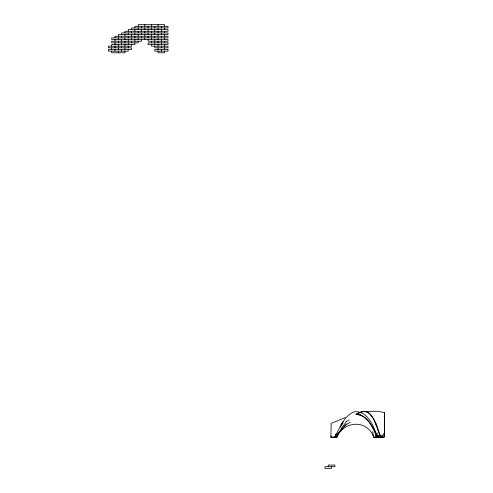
<?xml version="1.0" encoding="UTF-8"?>
<svg xmlns="http://www.w3.org/2000/svg" width="493" height="493" viewBox="0 0 493 493"><rect width="100%" height="100%" fill="white"/><g stroke="black" fill="none" stroke-linecap="round" stroke-linejoin="round"><path stroke-width="0.74" d="M366.952 411.427L377.256 411.224L384.528 412.573L384.46 432.571L382.851 435.652L381.305 437.285L380.011 436.243L378.427 435.75L377.336 437.162L378.445 435.399L378.427 435.75M384.589 432.527L384.614 436.367L383.85 437.291L384.589 432.527L384.534 412.61M372.726 431.652L373.694 437.26L375.204 437.303L375.463 435.116M381.206 437.285L381.853 435.097M330.92 423.992L331.185 423.604L330.92 437.303L335.012 437.285L335.382 436.071M335.573 435.461L336.195 433.797M336.14 433.815L334.901 437.26L333.995 437.303L335.191 436.613L334.051 437.303L334.944 437.285C339.615 427.924 343.713 416.246 354.048 411.846C367.556 410.065 374.107 426.802 377.305 437.186L377.065 432.78M337.884 433.513L338.371 432.367M337.637 434.093L336.152 437.297L330.92 437.303L334.901 437.26L335.856 435.122L334.051 437.303M337.181 435.904L335.961 437.303L336.645 437.285L340.885 429.298L346.228 421.774M337.834 435.288L336.916 437.291L335.961 437.303M340.293 427.252L343.202 422.84M341.014 424.713L343.036 421.712M337.452 435.578C345.901 420.393 367.519 419.968 373.805 437.297L384.01 437.297M339.819 431.973L343.159 427.696L346.85 424.22M341.859 428.799L342.641 427.813M375.204 437.303L376.991 436.909C372.8 427.745 368.074 415.069 356.451 414.046L361.394 411.889L364.925 411.538A14.531 10.612 90 0 1 369.799 413.763C376.122 420.03 377.589 429.224 381.003 437.112M381.335 437.285L382.143 436.404M333.434 437.303L334.513 437.297L335.289 436.533M343.886 426.451L346.622 424.153L350.35 422.291M346.074 421.681L349.155 419.808M331.955 423.049L345.42 417.509M380.386 436.57L378.895 432.916A28.791 20.86 90 0 1 376.997 427.302L373.25 418.495L369.602 413.806A14.507 10.513 -90 0 0 364.758 411.538L361.246 411.889L355.7 414.379C367.495 414.958 372.751 427.53 377.244 436.613L378.538 437.303L383.807 437.254M334.513 437.297L334.944 437.285M336.645 437.285L335.012 437.285M379.696 437.303L376.991 436.909L378.174 437.303L376.677 437.285M357.074 414.169L360.962 415.032M373.608 436.767L374.403 437.297M330.92 435.892L331.475 437.297M375.426 422.421L376.214 424.707M378.156 435.535L378.538 437.303M382.321 436.083L382.42 437.303M331.567 466.692L331.567 468.35L324.949 468.35L324.949 466.692L334.883 466.692L334.883 465.041L328.258 465.041L328.258 466.692M164.68 26.308L164.68 24.65L138.188 24.65L138.188 26.308M164.68 27.959L164.68 29.617M164.68 31.275L164.68 32.926M164.68 34.584L164.68 36.242M164.68 37.893L164.68 39.551M164.68 41.209L164.68 42.86M164.68 44.518L164.68 46.176M164.68 47.827L164.68 49.485M164.68 51.143L164.68 52.794L158.056 52.794L158.056 51.143M161.365 26.308L161.365 27.959M161.365 29.617L161.365 31.275M161.365 32.926L161.365 34.584M161.365 36.242L161.365 37.893M161.365 39.551L161.365 41.209M161.365 42.86L161.365 44.518M161.365 46.176L161.365 47.827M161.365 49.485L161.365 51.143M158.056 24.65L158.056 26.308M158.056 27.959L158.056 29.617M158.056 31.275L158.056 32.926M158.056 34.584L158.056 36.242M158.056 37.893L158.056 39.551M158.056 41.209L158.056 42.86M158.056 44.518L158.056 46.176M158.056 47.827L158.056 49.485M154.747 26.308L154.747 27.959M154.747 29.617L154.747 31.275M154.747 32.926L154.747 34.584M154.747 36.242L154.747 37.893M154.747 39.551L154.747 41.209M154.747 42.86L154.747 44.518M154.747 46.176L154.747 47.827L167.99 47.827L167.99 46.176L151.431 46.176L151.431 44.518M151.431 24.65L151.431 26.308M151.431 27.959L151.431 29.617M151.431 31.275L151.431 32.926M151.431 34.584L151.431 36.242M151.431 37.893L151.431 39.551M151.431 41.209L151.431 42.86M148.122 26.308L148.122 27.959M148.122 29.617L148.122 31.275M148.122 32.926L148.122 34.584M148.122 36.242L148.122 37.893M148.122 39.551L148.122 41.209L167.99 41.209L167.99 39.551L111.701 39.551L111.701 37.893L167.99 37.893L167.99 36.242L115.011 36.242L115.011 37.893M144.813 24.65L144.813 26.308M144.813 27.959L144.813 29.617M144.813 31.275L144.813 32.926M144.813 34.584L144.813 36.242M144.813 37.893L144.813 39.551M141.497 26.308L141.497 27.959M141.497 29.617L141.497 31.275M141.497 32.926L141.497 34.584M141.497 36.242L141.497 37.893M141.497 39.551L141.497 41.209L111.701 41.209L111.701 42.86L138.188 42.86L138.188 41.209M138.188 27.959L138.188 29.617M138.188 31.275L138.188 32.926M138.188 34.584L138.188 36.242M138.188 37.893L138.188 39.551M134.879 27.959L134.879 26.308L167.99 26.308L167.99 27.959L131.569 27.959L131.569 29.617M134.879 29.617L134.879 31.275M134.879 32.926L134.879 34.584M134.879 36.242L134.879 37.893M134.879 39.551L134.879 41.209M134.879 42.86L134.879 44.518L111.701 44.518L111.701 46.176M131.569 31.275L131.569 32.926M131.569 34.584L131.569 36.242M131.569 37.893L131.569 39.551M131.569 41.209L131.569 42.86M131.569 44.518L131.569 46.176L108.386 46.176L108.386 47.827L131.569 47.827L131.569 49.485L108.386 49.485L108.386 51.143L128.254 51.143L128.254 49.485M128.254 31.275L128.254 29.617L167.99 29.617L167.99 31.275L124.945 31.275L124.945 32.926M128.254 32.926L128.254 34.584M128.254 36.242L128.254 37.893M128.254 39.551L128.254 41.209M128.254 42.86L128.254 44.518M128.254 46.176L128.254 47.827M124.945 34.584L124.945 36.242M124.945 37.893L124.945 39.551M124.945 41.209L124.945 42.86M124.945 44.518L124.945 46.176M124.945 47.827L124.945 49.485M124.945 51.143L124.945 52.794L111.701 52.794L111.701 51.143M121.635 34.584L121.635 32.926L167.99 32.926L167.99 34.584L118.32 34.584L118.32 36.242M121.635 36.242L121.635 37.893M121.635 39.551L121.635 41.209M121.635 42.86L121.635 44.518M121.635 46.176L121.635 47.827M121.635 49.485L121.635 51.143M118.32 37.893L118.32 39.551M118.32 41.209L118.32 42.86M118.32 44.518L118.32 46.176M118.32 47.827L118.32 49.485M118.32 51.143L118.32 52.794M115.011 39.551L115.011 41.209M115.011 42.86L115.011 44.518M115.011 46.176L115.011 47.827M115.011 49.485L115.011 51.143M111.701 47.827L111.701 49.485M167.99 42.86L148.122 42.86L148.122 44.518L167.99 44.518L167.99 42.86M167.99 49.485L154.747 49.485L154.747 51.143L167.99 51.143L167.99 49.485"/></g></svg>
